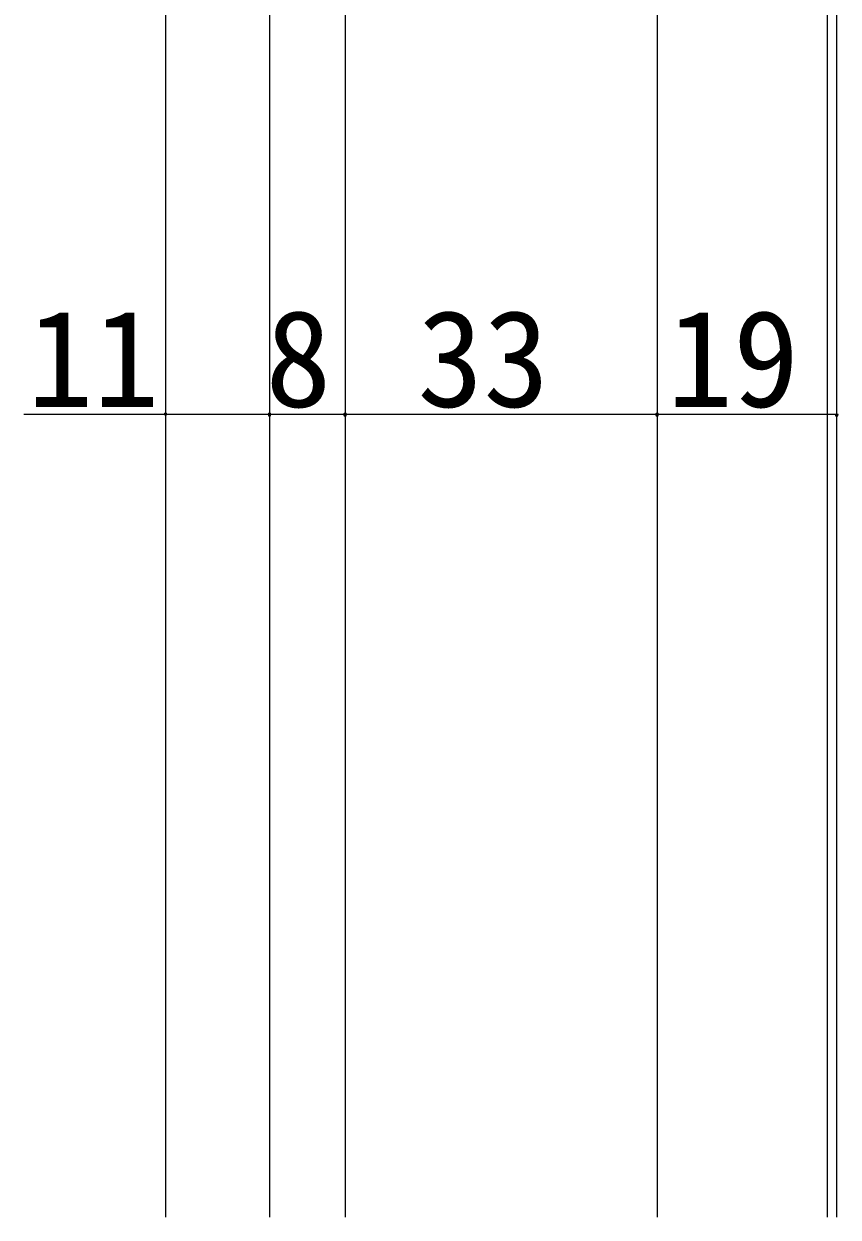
# Model space of a CAD drawing. Units: millimetres, scale not verified. Extents: x -800 to 800, y -554 to 554.
# Drawn here: x -228.7 to -142.6, y 170.4 to 296.7 of the extents above; entities that cross this region are included whole.
import ezdxf
from ezdxf.enums import TextEntityAlignment as Align

# ---------------------------------------------------------------- set-up
doc = ezdxf.new("R2010")
doc.units = ezdxf.units.MM
doc.header["$LTSCALE"] = 4
doc.layers.add('2-0', color=7, linetype='Continuous', lineweight=25)
doc.styles.add('ＭＳ ゴシック', font='')
doc.styles.get('ＭＳ ゴシック').set_extended_font_data('MS Gothic')

msp = doc.modelspace()

# ---------------------------------------------------------------- linework, layer by layer
at = {"layer": '2-0'}
for p, q in [((-213.723, 442.082), (-213.723, 170.45)), ((-143.723, 442.082), (-143.723, 170.45)), ((-142.723, 442.082), (-142.723, 200.582)), ((-202.723, 406.082), (-202.723, 200.582)), ((-194.723, 372.082), (-194.723, 200.582)), ((-161.723, 372.082), (-161.723, 200.582)), ((-202.723, 281.331), (-202.723, 254.127)), ((-194.723, 281.331), (-194.723, 254.127)), ((-194.723, 281.331), (-194.723, 254.127)), ((-161.723, 281.331), (-161.723, 254.127)), ((-161.723, 281.331), (-161.723, 254.127)), ((-142.723, 281.331), (-142.723, 254.127)), ((-213.723, 271.331), (-213.723, 254.127)), ((-202.723, 271.331), (-202.723, 254.127)), ((-202.723, 255.377), (-228.706, 255.377)), ((-213.88, 255.377), (-213.567, 255.377)), ((-202.88, 255.377), (-202.567, 255.377)), ((-202.567, 255.377), (-202.88, 255.377)), ((-194.723, 255.377), (-202.723, 255.377)), ((-194.88, 255.377), (-194.567, 255.377)), ((-194.567, 255.377), (-194.88, 255.377)), ((-161.723, 255.377), (-194.723, 255.377)), ((-161.88, 255.377), (-161.567, 255.377)), ((-161.567, 255.377), (-161.88, 255.377)), ((-142.567, 255.377), (-142.88, 255.377)), ((-202.723, 200.582), (-202.723, 170.45)), ((-194.723, 200.582), (-194.723, 170.45)), ((-161.723, 200.582), (-161.723, 170.45)), ((-142.723, 200.582), (-142.723, 170.45))]:
    msp.add_line(p, q, dxfattribs=at)
msp.add_lwpolyline([(-142.723, 255.377), (-161.723, 255.377), (-177.217, 255.377)], dxfattribs=at)
for centre, start, end in [((-213.723, 255.377), 0, 180), ((-202.723, 255.377), 0, 180), ((-202.723, 255.377), 180, 0), ((-194.723, 255.377), 0, 180), ((-194.723, 255.377), 180, 0), ((-161.723, 255.377), 0, 180), ((-161.723, 255.377), 180, 0), ((-142.723, 255.377), 180, 0)]:
    msp.add_arc(centre, 0.156, start, end, dxfattribs=at)

# ---------------------------------------------------------------- texts
at = {"layer": '2-0', "style": 'ＭＳ ゴシック'}
for s, p in [('11', (-228.332, 253.112)), ('8', (-203.152, 253.112)), ('33', (-187.081, 253.112)), ('19', (-160.668, 253.112))]:
    msp.add_text(s, height=10.26, dxfattribs=at).set_placement(p, align=Align.BOTTOM_LEFT)

doc.saveas('drawing.dxf')
